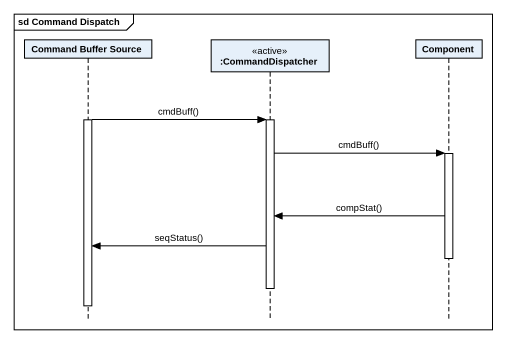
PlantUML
@startuml
mainframe sd Command Dispatch
hide footbox
participant "Command Buffer Source" as Command_Buffer_Source
participant ":CommandDispatcher" as CommandDispatcher <<active>>
participant "Component" as Component_

activate Command_Buffer_Source
Command_Buffer_Source -> CommandDispatcher : cmdBuff()
activate CommandDispatcher
CommandDispatcher -> Component_ : cmdBuff()
activate Component_
Component_ -> CommandDispatcher : compStat()
CommandDispatcher -> Command_Buffer_Source : seqStatus()
deactivate Component_
deactivate CommandDispatcher
deactivate Command_Buffer_Source
@enduml
